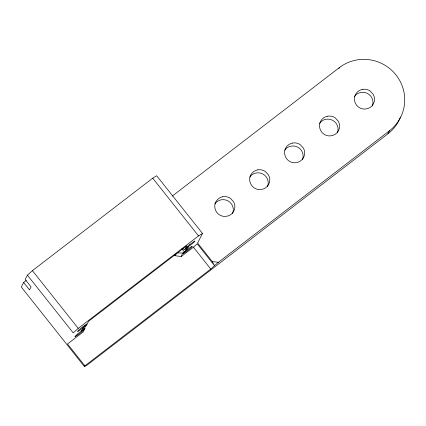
<?xml version="1.0" encoding="UTF-8"?>
<svg xmlns="http://www.w3.org/2000/svg" width="426" height="426" viewBox="0 0 426 426"><rect width="100%" height="100%" fill="white"/><g stroke="black" fill="none" stroke-linecap="round" stroke-linejoin="round"><path stroke-width="0.64" d="M26.215 280.478L23.643 282.459L21.3 287.039L84.476 366.632L84.87 365.859L67.51 343.99L83.054 332.04L84.87 328.489L85.019 325.885M84.87 328.489L81.398 331.002L82.932 328.009L86.664 324.979L86.867 323.755M83.618 329.639L83.874 329.101L83.049 328.057M174.378 254.716L175.203 255.749L181.263 256.537L193.431 247.186L197.201 243.816L214.56 265.691L212.27 261.537L197.595 243.049L202.499 233.459L156.683 175.741L152.705 178.174L32.419 270.654L27.386 275.143L25.177 279.461L31.082 286.906L29.548 289.898L23.643 282.459M86.664 324.979L88.565 321.273L186.774 245.77L184.879 249.476L182.355 248.784M175.203 255.749L176.337 253.523M181.263 256.537C182.019 252.085 187.499 251.047 188.249 246.883M338.867 68.618L339.389 67.59A40.443 39.634 27.1 0 1 395.983 74.912A40.443 39.634 27.1 0 1 389.502 130.723L387.932 133.801L87.463 364.8L84.476 366.632M85.408 326.103L85.86 325.304M202.499 233.459L198.521 235.897L78.235 328.377L73.203 332.866L27.386 275.143M84.87 365.859L210.79 269.056L218.33 262.32L389.502 130.723M172.226 196.109L339.389 67.59M188.351 246.963L184.879 249.476M185.443 251.154L184.341 251.862L181.865 248.741M177.269 252.969L183.084 252.985M212.27 261.537L218.33 262.32M152.705 178.174L198.521 235.897M193.431 247.186L210.79 269.056M185.582 248.401L186.817 249.955M32.419 270.654L78.235 328.377M214.842 203.953A10.112 9.91 27.1 0 1 219.715 200.209L221.238 199.805A10.112 9.91 27.1 0 1 231.121 203.527L232.005 204.837A10.112 9.91 27.1 0 1 232.607 213.389M400.493 117.065A40.443 39.634 27.1 0 1 387.932 133.801M249.758 177.109A10.112 9.91 27.1 0 1 254.631 173.366L256.148 172.961A10.112 9.91 27.1 0 1 266.037 176.684L266.921 177.993A10.112 9.91 27.1 0 1 267.517 186.551M284.675 150.271A10.112 9.91 27.1 0 1 289.547 146.523L291.065 146.118A10.112 9.91 27.1 0 1 300.953 149.84L301.832 151.15A10.112 9.91 27.1 0 1 302.433 159.707M319.585 123.428A10.112 9.91 27.1 0 1 324.458 119.679L325.981 119.275A10.112 9.91 27.1 0 1 335.864 122.997L336.748 124.307A10.112 9.91 27.1 0 1 337.349 132.864M354.501 96.585A10.112 9.91 27.1 0 1 359.374 92.836L360.891 92.431A10.112 9.91 27.1 0 1 370.78 96.154L371.664 97.463A10.112 9.91 27.1 0 1 372.26 106.021M86.292 324.857L81.552 328.963A5.778 0.485 -38.4 0 1 77.862 331.018A5.778 0.485 -38.4 0 1 84.785 325.32L85.637 324.766A5.778 0.485 -38.4 0 1 86.292 324.857M184.107 252.357L183.531 252.953A5.778 0.485 -38.4 0 0 184.591 252.794A5.778 0.485 -38.4 0 0 189.549 249.024L190.566 248.145A5.778 0.485 -38.4 0 0 191.913 246.361A5.778 0.485 -38.4 0 0 187.089 249.78L184.107 252.357M77.607 334.011L76.589 334.895A5.778 0.485 -38.4 0 0 74.912 336.78L77.729 335.054A5.778 0.485 -38.4 0 0 83.89 329.559L81.078 331.279A5.778 0.485 -38.4 0 0 77.607 334.011M189.767 244.545L188.627 245.482A5.778 0.485 -38.4 0 0 185.938 248.251L192.222 243.8A5.778 0.485 -38.4 0 0 193.984 241.467L189.767 244.545M362.467 89.359L360.95 89.764A10.112 9.91 27.1 0 0 356.589 105.201L357.664 106.362A10.112 9.91 27.1 0 0 364.906 109.088L367.989 108.518A10.112 9.91 27.1 0 0 373.235 94.391L370.034 90.935A10.112 9.91 27.1 0 0 362.467 89.359M327.551 116.202L326.034 116.607A10.112 9.91 27.1 0 0 321.673 132.044L322.748 133.205A10.112 9.91 27.1 0 0 329.99 135.931L333.079 135.361A10.112 9.91 27.1 0 0 338.324 121.229L335.118 117.778A10.112 9.91 27.1 0 0 327.551 116.202M292.641 143.04L291.118 143.445A10.112 9.91 27.1 0 0 286.757 158.887L287.832 160.048A10.112 9.91 27.1 0 0 295.074 162.775L298.163 162.205A10.112 9.91 27.1 0 0 303.408 148.072L300.202 144.622A10.112 9.91 27.1 0 0 292.641 143.04M257.725 169.883L256.207 170.288A10.112 9.91 27.1 0 0 251.841 185.731L252.922 186.892A10.112 9.91 27.1 0 0 260.158 189.618L263.247 189.048A10.112 9.91 27.1 0 0 268.492 174.916L265.291 171.465A10.112 9.91 27.1 0 0 257.725 169.883M222.809 196.727L221.291 197.131A10.112 9.91 27.1 0 0 216.93 212.574L218.005 213.73A10.112 9.91 27.1 0 0 225.248 216.456L228.336 215.891A10.112 9.91 27.1 0 0 233.581 201.759L230.375 198.308A10.112 9.91 27.1 0 0 222.809 196.727"/></g></svg>
